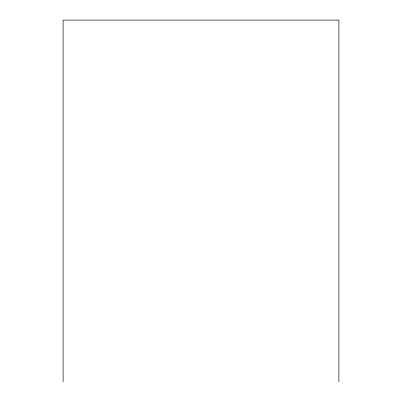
<?xml version="1.0" encoding="UTF-8"?>
<svg xmlns="http://www.w3.org/2000/svg" width="402" height="402" viewBox="0 0 402 402"><rect width="100%" height="100%" fill="white"/><g stroke="black" fill="none" stroke-linecap="round" stroke-linejoin="round"><path stroke-width="0.6" d="M338.896 381.9L338.896 20.1L63.104 20.1L63.104 381.9"/></g></svg>
